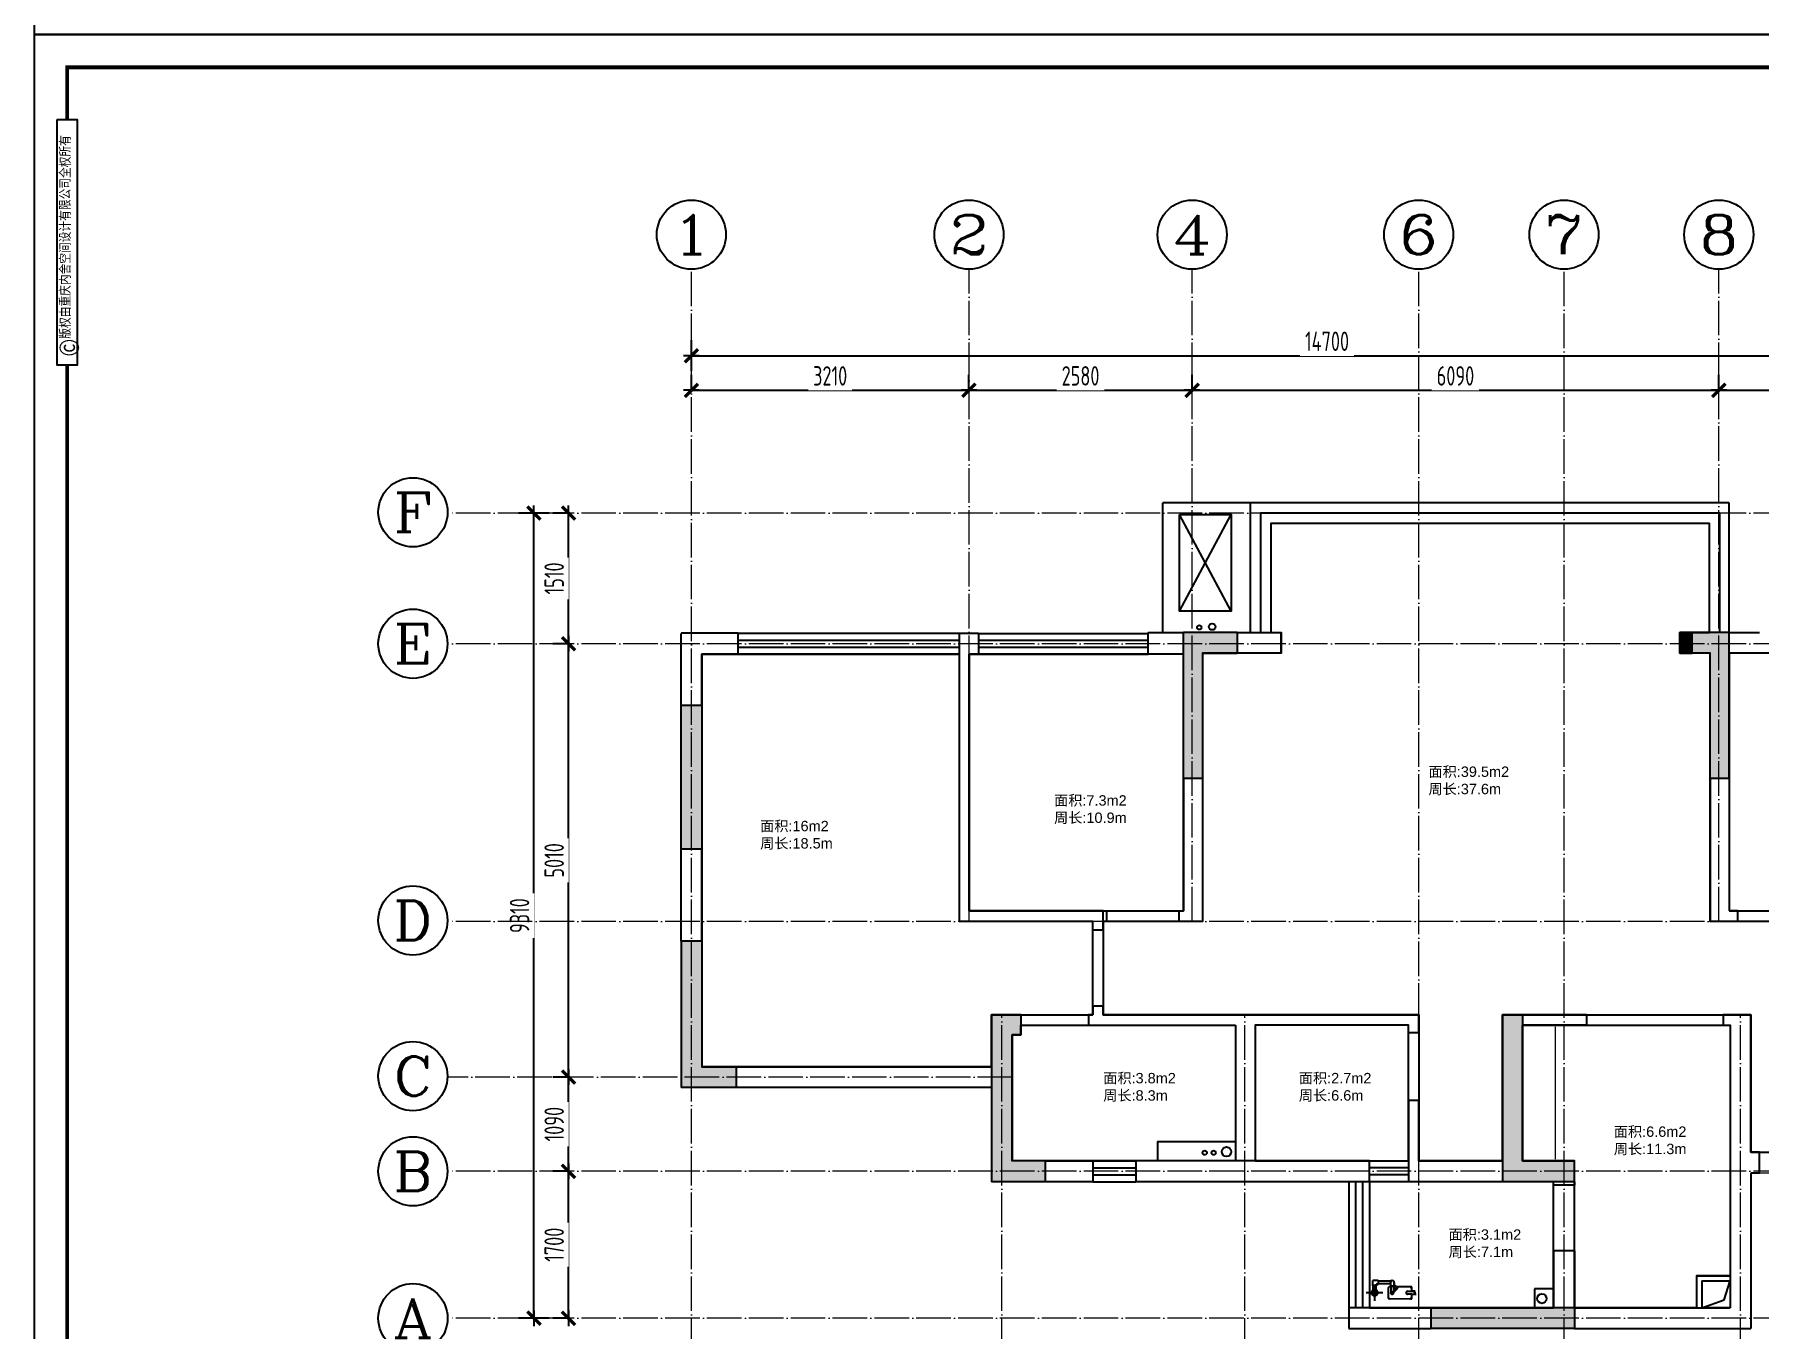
# Model space of a CAD drawing. Header units: inches. Extents: x -50945 to 250244, y -404780 to 18493.
# Drawn here: x 27755 to 47700, y -374801 to -359828 of the extents above; entities that cross this region are included whole.
import ezdxf
from ezdxf.enums import TextEntityAlignment as Align

# ---------------------------------------------------------------- set-up
doc = ezdxf.new("R2010")
doc.units = ezdxf.units.IN
doc.header["$MEASUREMENT"] = 0
doc.linetypes.add('DOTE', pattern=[2.42, 2, -0.2, 0.02, -0.2])
for name, color, linetype in [('15开关布置图-YJ', 2, 'Continuous'), ('AXIS', 1, 'Continuous'), ('AXIS_TEXT', 7, 'Continuous'), ('A图框', 7, 'Continuous'), ('D-ARCHI', 250, 'Continuous'), ('EVH 立面填充', 8, 'Continuous'), ('IBS-003-建筑窗框', 3, 'Continuous'), ('IBS-182-原建筑非承重墙', 150, 'Continuous'), ('IBS-200-原建筑承重墙柱', 200, 'Continuous'), ('IBS-250-轻质砖隔墙填充', 250, 'Continuous'), ('IBS-63-原建筑窗', 63, 'Continuous'), ('IDS-32-完成墙面', 32, 'Continuous'), ('外标注', 50, 'Continuous')]:
    doc.layers.add(name, color=color, linetype=linetype)
doc.layers.add('地面尺寸', color=44, linetype='Continuous', lineweight=5)
doc.layers.add('门', color=65, linetype='Continuous', lineweight=13)
doc.styles.add('04.YBC-外标注3.0', font='', dxfattribs={"width": 0.8, "height": 3})
doc.styles.add('_TCH_AXIS', font='COMPLEX', dxfattribs={"bigfont": 'GBCBIG'})
doc.styles.add('COMPLEX', font='COMPLEX')
doc.styles.add('HBA-DIMT', font='ARCHS.SHX', dxfattribs={"width": 0.8})
doc.styles.get("Standard").update_dxf_attribs({"font": 'Arial.ttf'})
doc.styles.get('04.YBC-外标注3.0').set_extended_font_data('SimSun')
doc.dimstyles.new('HBA_40', dxfattribs={"dimscale": 50, "dimtxt": 2.5, "dimasz": 0.1, "dimexe": 2, "dimexo": 2.5, "dimgap": 0.6, "dimtad": 1, "dimdec": 0, "dimrnd": 5, "dimzin": 0, "dimtxsty": 'HBA-DIMT', "dimblk": 'HBA_DIMENSION_TICK', "dimblk1": 'HBA_DIMENSION_TICK', "dimblk2": 'HBA_DIMENSION_TICK', "dimcen": 0.125, "dimclrd": 44, "dimclre": 44, "dimclrt": 2, "dimadec": 0, "dimazin": 0, "dimtfac": 1, "dimtdec": 0, "dimtix": 1, "dimtmove": 1, "dimatfit": 3, "dimldrblk": 'HBA_Leader_Dot', "dimfxl": 0, "dimtvp": 1, "dimtfill": 1, "dimtolj": 1, "dimtzin": 0, "dimarcsym": 0})

# ---------------------------------------------------------------- blocks, each defined once
blk = doc.blocks.new('gegeg')
at = {"layer": 'A图框'}
for points in [[(162587, -39218), (162587, -60008), (133187, -60008), (133187, -39218)], [(133431, -40125), (133643, -40125), (133643, -42755), (133431, -42755)]]:
    blk.add_lwpolyline(points, close=True, dxfattribs=at)
at = {"layer": 'A图框', "const_width": 42}
for points in [[(133537, -40125), (133537, -39568), (162237, -39568), (162237, -57908)], [(133537, -57908), (133537, -42755)]]:
    blk.add_lwpolyline(points, dxfattribs=at)
at = {"layer": 'A图框', "rotation": 90, "style": '04.YBC-外标注3.0'}
for s, insert, char_height, width, attachment_point in [('版权由重庆内舍空间设计有限公司全权所有', (133460, -42471), 105, 2420.6, 1), ('©', (133559, -42567), 210, 191.34, 5)]:
    blk.add_mtext(s, dxfattribs=dict(at, insert=insert, char_height=char_height, width=width, attachment_point=attachment_point))
blk = doc.blocks.new('11')
at = {"layer": 'IBS-182-原建筑非承重墙'}
for p, q in [((140567, -1131), (140516, -1131)), ((140535, -1131), (140528, -1131)), ((140528, -1166), (140567, -1166)), ((140528, -1166), (140567, -1166)), ((140567, -1131), (140535, -1131)), ((140567, -1131), (140535, -1131)), ((140567, -1166), (140535, -1166)), ((140841, -1081), (140567, -1080)), ((140567, -1080), (140567, -1131)), ((140576, -1080), (140567, -1080)), ((140567, -1080), (140567, -1131)), ((140567, -1101), (140567, -1131)), ((140567, -1131), (140615, -1132)), ((140567, -1166), (140567, -1196)), ((140615, -1166), (140567, -1166)), ((140567, -1166), (140567, -1217)), ((140567, -1166), (140567, -1196)), ((140820, -1081), (140588, -1080)), ((140820, -1081), (140588, -1080)), ((140788, -1145), (140728, -1204)), ((140775, -1157), (140728, -1204)), ((140797, -1154), (140737, -1214)), ((140737, -1214), (140775, -1175)), ((140737, -1214), (140775, -1175)), ((140775, -1157), (140788, -1145)), ((140775, -1149), (140775, -1157)), ((140775, -1149), (140775, -1157)), ((140775, -1149), (140775, -1157)), ((140775, -1217), (140775, -1175)), ((140775, -1175), (140775, -1227)), ((140775, -1175), (140775, -1217)), ((140809, -1218), (140810, -1149)), ((140809, -1227), (140810, -1149)), ((140810, -1145), (140810, -1149)), ((140810, -1149), (140810, -1145)), ((140841, -1081), (140820, -1081)), ((140840, -1209), (140841, -1081)), ((140840, -1101), (140841, -1081)), ((140840, -1197), (140840, -1101)), ((140840, -1209), (140840, -1101)), ((140901, -1150), (141093, -1150)), ((140980, -1150), (140980, -1228)), ((140980, -1180), (140980, -1248)), ((140980, -1180), (140980, -1228)), ((140997, -1245), (140997, -1054)), ((141014, -1150), (141014, -1228)), ((141014, -1228), (141014, -1180)), ((141014, -1228), (141014, -1180)), ((140567, -1208), (140567, -1217)), ((140567, -1217), (140770, -1217)), ((140567, -1217), (140587, -1217)), ((140587, -1217), (140775, -1217)), ((140587, -1217), (140740, -1217)), ((140737, -1214), (140728, -1204)), ((140728, -1204), (140737, -1214)), ((140750, -1227), (140737, -1214)), ((140740, -1217), (140750, -1227)), ((140775, -1227), (140750, -1227)), ((140750, -1227), (140770, -1227)), ((140770, -1217), (140770, -1288)), ((140812, -1227), (140770, -1227)), ((140770, -1269), (140770, -1227)), ((140770, -1227), (140770, -1269)), ((140770, -1269), (140770, -1288)), ((140775, -1217), (140775, -1227)), ((140775, -1217), (140775, -1227)), ((140775, -1227), (140809, -1227)), ((140955, -1286), (140803, -1286)), ((140803, -1286), (140812, -1286)), ((140803, -1286), (140812, -1286)), ((140809, -1218), (140820, -1218)), ((140809, -1218), (140809, -1227)), ((140812, -1252), (140812, -1221)), ((140812, -1252), (140812, -1221)), ((140812, -1252), (140812, -1227)), ((140812, -1252), (140812, -1269)), ((140812, -1252), (140955, -1252)), ((140812, -1286), (140812, -1252)), ((140812, -1286), (140812, -1252)), ((140955, -1252), (140953, -1252)), ((140955, -1252), (140953, -1252)), ((140962, -1248), (140955, -1248)), ((140955, -1290), (140955, -1248)), ((140955, -1251), (140955, -1252)), ((140955, -1251), (140955, -1252)), ((140955, -1290), (140982, -1290)), ((140975, -1234), (140975, -1228)), ((140975, -1228), (140980, -1228)), ((140975, -1248), (140975, -1228)), ((140975, -1228), (141018, -1228)), ((140980, -1228), (140975, -1228)), ((140975, -1228), (140975, -1234)), ((140975, -1234), (140975, -1248)), ((140980, -1248), (140975, -1248)), ((140975, -1248), (140980, -1248)), ((140980, -1228), (141014, -1228)), ((140980, -1248), (140980, -1228)), ((140980, -1228), (141018, -1228)), ((140982, -1290), (141018, -1290)), ((141014, -1228), (141018, -1228)), ((141018, -1228), (141014, -1228)), ((141018, -1228), (141014, -1228)), ((141018, -1235), (141018, -1228)), ((141018, -1235), (141018, -1228)), ((141018, -1228), (141018, -1235)), ((141018, -1235), (141018, -1228)), ((141018, -1228), (141018, -1235)), ((141018, -1235), (141018, -1290))]:
    blk.add_line(p, q, dxfattribs=at)
blk.add_circle((140997, -1150), 34.9, dxfattribs=at)
for start, end in [(0, 180), (0, 180), (180, 240.5217), (180, 240.5217), (299.176, 0), (299.176, 0)]:
    blk.add_arc((140997, -1150), 34.9, start, end, dxfattribs=at)
for centre, major_axis, start_param, end_param in [((140553, -1149), (-17.5, -17.5), -1.141223, -0.024085), ((140540, -1140), (-6.72, -6.72), 4.378011, 6.612288), ((140531, -1157), (-6.72, -6.72), 1.236418, 3.470695), ((140588, -1101), (-14.5, 14.5), 5.495149, 7.065946), ((140587, -1196), (-14.5, 14.5), 0.78276, 2.353557), ((140615, -1149), (-12.1, -12.1), 0.78276, 3.924353), ((140793, -1149), (-12.1, 12.1), 3.924353, 7.065946), ((140793, -1149), (-4.6, -4.6), 1.568158, 4.709751), ((140820, -1101), (-14.5, -14.5), 2.353557, 3.924353), ((140997, -1150), (-12.1, 12.1), 4.709751, 10.992936), ((140791, -1269), (-15, 15), 0.78276, 2.986227), ((140791, -1269), (-15, 15), 2.986227, 3.924353), ((140820, -1197), (-14.5, -14.5), 0.78276, 2.353557), ((140962, -1234), (-9.66, 9.66), 2.353557, 3.924353)]:
    blk.add_ellipse(centre, major_axis=major_axis, ratio=1, start_param=start_param, end_param=end_param, dxfattribs=at)
at = {"layer": 'IBS-182-原建筑非承重墙', "extrusion": (0, 0, -1)}
for start_param, end_param in [(5.500425, 7.071221), (5.500425, 7.071221), (3.929629, 5.500425), (3.929629, 5.500425), (7.071221, 8.642018), (7.071221, 8.642018), (2.358832, 3.929629), (2.358832, 3.929629)]:
    blk.add_ellipse((140997, -1150), major_axis=(-12.1, 12.1), ratio=1, start_param=start_param, end_param=end_param, dxfattribs=at)
blk = doc.blocks.new('HBA_DIMENSION_TICK')
at = {"color": 0, "linetype": 'ByBlock'}
for p, q in [((-10, 0), (0, 0)), ((0, 0), (10, 0))]:
    blk.add_line(p, q, dxfattribs=at)
at = {"color": 50, "linetype": 'ByBlock'}
blk.add_solid([(-10, -7), (-7, -10), (7, 10), (10, 7)], dxfattribs=at)
blk = doc.blocks.new('*D843')
at = {"layer": 'Defpoints', "color": 0, "transparency": 16777216}
for p in [(38560, -363942), (35350, -364167), (38560, -364167)]:
    blk.add_point(p, dxfattribs=at)
at = {"layer": '外标注', "color": 44, "lineweight": -2, "transparency": 16777216}
for p, q in [((35350, -363942), (35350, -363762)), ((38560, -363942), (38560, -363762)), ((35359, -363942), (38551, -363942))]:
    blk.add_line(p, q, dxfattribs=at)
at = {"layer": '外标注', "color": 44, "lineweight": -2, "transparency": 16777216, "xscale": 9, "yscale": 9, "zscale": 9, "rotation": 180}
blk.add_blockref('HBA_DIMENSION_TICK', (35350, -363942), dxfattribs=at)
at = {"layer": '外标注', "color": 44, "lineweight": -2, "transparency": 16777216, "xscale": 9, "yscale": 9, "zscale": 9}
blk.add_blockref('HBA_DIMENSION_TICK', (38560, -363942), dxfattribs=at)
at = {"layer": '外标注', "color": 2, "transparency": 16777216, "insert": (36955, -363775), "char_height": 225, "attachment_point": 5, "style": 'HBA-DIMT', "bg_fill": 3, "box_fill_scale": 1.25, "bg_fill_color": 256, "bg_fill_true_color": 13158600, "bg_fill_transparency": 0}
blk.add_mtext('\\A1;3210', dxfattribs=at)
blk = doc.blocks.new('HBA_Leader_Dot')
at = {"color": 0, "linetype": 'ByBlock'}
blk.add_line((-5, 0), (-10, 0), dxfattribs=at)
at = {"color": 0, "linetype": 'ByBlock', "const_width": 5}
blk.add_lwpolyline([(-2.5, 0, 1), (2.5, 0, 1)], format="xyb", close=True, dxfattribs=at)
blk = doc.blocks.new('*D844')
at = {"layer": 'Defpoints', "color": 0, "transparency": 16777216}
for p in [(41140, -363942), (38560, -364167), (41140, -364167)]:
    blk.add_point(p, dxfattribs=at)
at = {"layer": '外标注', "color": 44, "lineweight": -2, "transparency": 16777216}
for p, q in [((38560, -363942), (38560, -363762)), ((41140, -363942), (41140, -363762)), ((38569, -363942), (41131, -363942))]:
    blk.add_line(p, q, dxfattribs=at)
at = {"layer": '外标注', "color": 44, "lineweight": -2, "transparency": 16777216, "xscale": 9, "yscale": 9, "zscale": 9, "rotation": 180}
blk.add_blockref('HBA_DIMENSION_TICK', (38560, -363942), dxfattribs=at)
at = {"layer": '外标注', "color": 44, "lineweight": -2, "transparency": 16777216, "xscale": 9, "yscale": 9, "zscale": 9}
blk.add_blockref('HBA_DIMENSION_TICK', (41140, -363942), dxfattribs=at)
at = {"layer": '外标注', "color": 2, "transparency": 16777216, "insert": (39850, -363775), "char_height": 225, "attachment_point": 5, "style": 'HBA-DIMT', "bg_fill": 3, "box_fill_scale": 1.25, "bg_fill_color": 256, "bg_fill_true_color": 13158600, "bg_fill_transparency": 0}
blk.add_mtext('\\A1;2580', dxfattribs=at)
blk = doc.blocks.new('*D845')
at = {"layer": 'Defpoints', "color": 0, "transparency": 16777216}
for p in [(47230, -363942), (41140, -364167), (47230, -364167)]:
    blk.add_point(p, dxfattribs=at)
at = {"layer": '外标注', "color": 44, "lineweight": -2, "transparency": 16777216}
for p, q in [((41140, -363942), (41140, -363762)), ((47230, -363942), (47230, -363762)), ((41149, -363942), (47221, -363942))]:
    blk.add_line(p, q, dxfattribs=at)
at = {"layer": '外标注', "color": 44, "lineweight": -2, "transparency": 16777216, "xscale": 9, "yscale": 9, "zscale": 9, "rotation": 180}
blk.add_blockref('HBA_DIMENSION_TICK', (41140, -363942), dxfattribs=at)
at = {"layer": '外标注', "color": 44, "lineweight": -2, "transparency": 16777216, "xscale": 9, "yscale": 9, "zscale": 9}
blk.add_blockref('HBA_DIMENSION_TICK', (47230, -363942), dxfattribs=at)
at = {"layer": '外标注', "color": 2, "transparency": 16777216, "insert": (44185, -363775), "char_height": 225, "attachment_point": 5, "style": 'HBA-DIMT', "bg_fill": 3, "box_fill_scale": 1.25, "bg_fill_color": 256, "bg_fill_true_color": 13158600, "bg_fill_transparency": 0}
blk.add_mtext('\\A1;6090', dxfattribs=at)
blk = doc.blocks.new('*D846')
at = {"layer": 'Defpoints', "color": 0, "transparency": 16777216}
for p in [(50050, -363942), (47230, -364167), (50050, -364167)]:
    blk.add_point(p, dxfattribs=at)
at = {"layer": '外标注', "color": 44, "lineweight": -2, "transparency": 16777216}
for p, q in [((47230, -363942), (47230, -363762)), ((50050, -363942), (50050, -363762)), ((47239, -363942), (50041, -363942))]:
    blk.add_line(p, q, dxfattribs=at)
at = {"layer": '外标注', "color": 44, "lineweight": -2, "transparency": 16777216, "xscale": 9, "yscale": 9, "zscale": 9, "rotation": 180}
blk.add_blockref('HBA_DIMENSION_TICK', (47230, -363942), dxfattribs=at)
at = {"layer": '外标注', "color": 44, "lineweight": -2, "transparency": 16777216, "xscale": 9, "yscale": 9, "zscale": 9}
blk.add_blockref('HBA_DIMENSION_TICK', (50050, -363942), dxfattribs=at)
at = {"layer": '外标注', "color": 2, "transparency": 16777216, "insert": (48640, -363775), "char_height": 225, "attachment_point": 5, "style": 'HBA-DIMT', "bg_fill": 3, "box_fill_scale": 1.25, "bg_fill_color": 256, "bg_fill_true_color": 13158600, "bg_fill_transparency": 0}
blk.add_mtext('\\A1;2820', dxfattribs=at)
blk = doc.blocks.new('*D847')
at = {"layer": 'Defpoints', "color": 0, "transparency": 16777216}
for p in [(50050, -363542), (35350, -363942), (50050, -363942)]:
    blk.add_point(p, dxfattribs=at)
at = {"layer": '外标注', "color": 44, "lineweight": -2, "transparency": 16777216}
for p, q in [((35350, -363717), (35350, -363362)), ((50050, -363717), (50050, -363362)), ((35359, -363542), (50041, -363542))]:
    blk.add_line(p, q, dxfattribs=at)
at = {"layer": '外标注', "color": 44, "lineweight": -2, "transparency": 16777216, "xscale": 9, "yscale": 9, "zscale": 9, "rotation": 180}
blk.add_blockref('HBA_DIMENSION_TICK', (35350, -363542), dxfattribs=at)
at = {"layer": '外标注', "color": 44, "lineweight": -2, "transparency": 16777216, "xscale": 9, "yscale": 9, "zscale": 9}
blk.add_blockref('HBA_DIMENSION_TICK', (50050, -363542), dxfattribs=at)
at = {"layer": '外标注', "color": 2, "transparency": 16777216, "insert": (42700, -363375), "char_height": 225, "attachment_point": 5, "style": 'HBA-DIMT', "bg_fill": 3, "box_fill_scale": 1.25, "bg_fill_color": 256, "bg_fill_true_color": 13158600, "bg_fill_transparency": 0}
blk.add_mtext('\\A1;14700', dxfattribs=at)
blk = doc.blocks.new('*D848')
at = {"layer": 'Defpoints', "color": 0, "transparency": 16777216}
for p in [(33930, -372972), (34132, -372972), (34132, -374671)]:
    blk.add_point(p, dxfattribs=at)
at = {"layer": '外标注', "color": 44, "lineweight": -2, "transparency": 16777216}
for p, q in [((33930, -372972), (33750, -372972)), ((33930, -374662), (33930, -372981)), ((33930, -374671), (33750, -374671))]:
    blk.add_line(p, q, dxfattribs=at)
at = {"layer": '外标注', "color": 44, "lineweight": -2, "transparency": 16777216, "xscale": 9, "yscale": 9, "zscale": 9}
for p, rotation in [((33930, -372972), 90), ((33930, -374671), 270)]:
    blk.add_blockref('HBA_DIMENSION_TICK', p, dxfattribs=dict(at, rotation=rotation))
at = {"layer": '外标注', "color": 2, "transparency": 16777216, "insert": (33764, -373821), "char_height": 225, "attachment_point": 5, "rotation": 90, "style": 'HBA-DIMT', "bg_fill": 3, "box_fill_scale": 1.25, "bg_fill_color": 256, "bg_fill_true_color": 13158600, "bg_fill_transparency": 0}
blk.add_mtext('\\A1;1700', dxfattribs=at)
blk = doc.blocks.new('*D849')
at = {"layer": 'Defpoints', "color": 0, "transparency": 16777216}
for p in [(33930, -371882), (34132, -371882), (34132, -372972)]:
    blk.add_point(p, dxfattribs=at)
at = {"layer": '外标注', "color": 44, "lineweight": -2, "transparency": 16777216}
for p, q in [((33930, -371882), (33750, -371882)), ((33930, -372963), (33930, -371891)), ((33930, -372972), (33750, -372972))]:
    blk.add_line(p, q, dxfattribs=at)
at = {"layer": '外标注', "color": 44, "lineweight": -2, "transparency": 16777216, "xscale": 9, "yscale": 9, "zscale": 9}
for p, rotation in [((33930, -371882), 90), ((33930, -372972), 270)]:
    blk.add_blockref('HBA_DIMENSION_TICK', p, dxfattribs=dict(at, rotation=rotation))
at = {"layer": '外标注', "color": 2, "transparency": 16777216, "insert": (33764, -372427), "char_height": 225, "attachment_point": 5, "rotation": 90, "style": 'HBA-DIMT', "bg_fill": 3, "box_fill_scale": 1.25, "bg_fill_color": 256, "bg_fill_true_color": 13158600, "bg_fill_transparency": 0}
blk.add_mtext('\\A1;1090', dxfattribs=at)
blk = doc.blocks.new('*D850')
at = {"layer": 'Defpoints', "color": 0, "transparency": 16777216}
for p in [(33930, -366872), (34132, -366872), (34132, -371882)]:
    blk.add_point(p, dxfattribs=at)
at = {"layer": '外标注', "color": 44, "lineweight": -2, "transparency": 16777216}
for p, q in [((33930, -366872), (33750, -366872)), ((33930, -371873), (33930, -366881)), ((33930, -371882), (33750, -371882))]:
    blk.add_line(p, q, dxfattribs=at)
at = {"layer": '外标注', "color": 44, "lineweight": -2, "transparency": 16777216, "xscale": 9, "yscale": 9, "zscale": 9}
for p, rotation in [((33930, -366872), 90), ((33930, -371882), 270)]:
    blk.add_blockref('HBA_DIMENSION_TICK', p, dxfattribs=dict(at, rotation=rotation))
at = {"layer": '外标注', "color": 2, "transparency": 16777216, "insert": (33764, -369377), "char_height": 225, "attachment_point": 5, "rotation": 90, "style": 'HBA-DIMT', "bg_fill": 3, "box_fill_scale": 1.25, "bg_fill_color": 256, "bg_fill_true_color": 13158600, "bg_fill_transparency": 0}
blk.add_mtext('\\A1;5010', dxfattribs=at)
blk = doc.blocks.new('*D851')
at = {"layer": 'Defpoints', "color": 0, "transparency": 16777216}
for p in [(33930, -365362), (34132, -365362), (34132, -366872)]:
    blk.add_point(p, dxfattribs=at)
at = {"layer": '外标注', "color": 44, "lineweight": -2, "transparency": 16777216}
for p, q in [((33930, -365362), (33750, -365362)), ((33930, -366863), (33930, -365371)), ((33930, -366872), (33750, -366872))]:
    blk.add_line(p, q, dxfattribs=at)
at = {"layer": '外标注', "color": 44, "lineweight": -2, "transparency": 16777216, "xscale": 9, "yscale": 9, "zscale": 9}
for p, rotation in [((33930, -365362), 90), ((33930, -366872), 270)]:
    blk.add_blockref('HBA_DIMENSION_TICK', p, dxfattribs=dict(at, rotation=rotation))
at = {"layer": '外标注', "color": 2, "transparency": 16777216, "insert": (33764, -366117), "char_height": 225, "attachment_point": 5, "rotation": 90, "style": 'HBA-DIMT', "bg_fill": 3, "box_fill_scale": 1.25, "bg_fill_color": 256, "bg_fill_true_color": 13158600, "bg_fill_transparency": 0}
blk.add_mtext('\\A1;1510', dxfattribs=at)
blk = doc.blocks.new('*D852')
at = {"layer": 'Defpoints', "color": 0, "transparency": 16777216}
for p in [(33530, -365362), (33930, -365362), (33930, -374671)]:
    blk.add_point(p, dxfattribs=at)
at = {"layer": '外标注', "color": 44, "lineweight": -2, "transparency": 16777216}
for p, q in [((33705, -365362), (33350, -365362)), ((33530, -374662), (33530, -365371)), ((33705, -374671), (33350, -374671))]:
    blk.add_line(p, q, dxfattribs=at)
at = {"layer": '外标注', "color": 44, "lineweight": -2, "transparency": 16777216, "xscale": 9, "yscale": 9, "zscale": 9}
for p, rotation in [((33530, -365362), 90), ((33530, -374671), 270)]:
    blk.add_blockref('HBA_DIMENSION_TICK', p, dxfattribs=dict(at, rotation=rotation))
at = {"layer": '外标注', "color": 2, "transparency": 16777216, "insert": (33364, -370016), "char_height": 225, "attachment_point": 5, "rotation": 90, "style": 'HBA-DIMT', "bg_fill": 3, "box_fill_scale": 1.25, "bg_fill_color": 256, "bg_fill_true_color": 13158600, "bg_fill_transparency": 0}
blk.add_mtext('\\A1;9310', dxfattribs=at)
blk = doc.blocks.new('_AXISO')
blk.add_circle((0, 0), 0.5)
at = {"layer": 'AXIS_TEXT', "style": 'COMPLEX', "width": 1.041667}
blk.add_attdef('A', text='', height=0.56, dxfattribs=at).set_placement((-0.25, -0.28), (0.25, -0.28), align=Align.FIT)

msp = doc.modelspace()

# ---------------------------------------------------------------- hatches: boundary and pattern name
at = {"layer": 'EVH 立面填充'}
h = msp.add_hatch(color=256, dxfattribs=at)
h.dxf.hatch_style = 1
h.paths.add_polyline_path([(41260.5, -366982.18), (41660.5, -366982.18), (41660.5, -366742.18), (41040.5, -366742.18), (41040.5, -368432.18), (41260.5, -368432.18)])
h = msp.add_hatch(color=256, dxfattribs=at)
h.dxf.hatch_style = 1
h.paths.add_polyline_path([(47130.5, -366982.18), (47130.5, -368432.18), (47350.5, -368432.18), (47350.5, -366742.18), (46920.5, -366742.18), (46920.5, -366982.18)])
h = msp.add_hatch(color=256, dxfattribs=at)
h.dxf.hatch_style = 1
h.paths.add_polyline_path([(35230.5, -369242.18), (35470.5, -369242.18), (35470.5, -367582.18), (35230.5, -367582.18)])
h = msp.add_hatch(color=256, dxfattribs=at)
h.dxf.hatch_style = 1
h.paths.add_polyline_path([(35470.5, -371762.18), (35470.5, -370312.18), (35230.5, -370312.18), (35230.5, -372002.18), (35870.5, -372002.18), (35870.5, -371762.18)])
h = msp.add_hatch(color=256, dxfattribs=at)
h.dxf.hatch_style = 1
h.paths.add_polyline_path([(38820.2, -373092.18), (39440.2, -373092.18), (39440.2, -372852.18), (39060.2, -372852.18), (39060.2, -371392.18), (39160.2, -371392.18), (39160.2, -371162.18), (38820.2, -371162.18)])
h = msp.add_hatch(color=256, dxfattribs=at)
h.dxf.hatch_style = 1
h.paths.add_polyline_path([(45560.2, -373092.18), (45560.2, -372852.18), (44960.2, -372852.18), (44960.2, -371162.18), (44730.2, -371162.18), (44730.2, -373092.18)])
h = msp.add_hatch(color=256, dxfattribs=at)
h.dxf.hatch_style = 1
h.paths.add_polyline_path([(43900.2, -374552.18), (43900.2, -374790.51), (45560.2, -374790.51), (45560.2, -374552.18)])

# ---------------------------------------------------------------- linework, layer by layer
at = {"layer": 'D-ARCHI', "color": 251, "linetype": 'DOTE', "lineweight": 5, "ltscale": 200}
for p, q in [((38940.2, -377490.51), (38940.2, -371162.18)), ((41750.2, -377490.51), (41750.2, -371162.18)), ((47480.2, -377490.51), (47480.2, -371162.18))]:
    msp.add_line(p, q, dxfattribs=at)
at = {"layer": 'IBS-003-建筑窗框', "color": 251, "ltscale": 10}
for p, q in [((47350.5, -365241.94), (41810.5, -365241.94)), ((41810.5, -365241.94), (41810.5, -366742.18)), ((47350.5, -366742.18), (47350.5, -365241.94)), ((47120.5, -365481.94), (42050.5, -365481.94)), ((42050.5, -365481.94), (42050.5, -366742.18)), ((47120.5, -366742.18), (47120.5, -365481.94)), ((35890.5, -366751.18), (38450.5, -366751.18)), ((38670.5, -366752.18), (40630.5, -366752.18)), ((35890.5, -366992.18), (38450.5, -366992.18)), ((38670.5, -366992.18), (40630.5, -366992.18)), ((39990.2, -372852.18), (40490.2, -372852.18)), ((43190.2, -372852.18), (43640.2, -372852.18)), ((39990.2, -373092.18), (40490.2, -373092.18)), ((42950.2, -373092.18), (42950.2, -374552.18)), ((43640.2, -373092.18), (43190.2, -373092.18)), ((43190.2, -373092.18), (43190.2, -374552.18))]:
    msp.add_line(p, q, dxfattribs=at)
at = {"layer": 'IBS-182-原建筑非承重墙'}
for p, q in [((40800.5, -366742.18), (40800.5, -365241.94)), ((41810.5, -365241.94), (40800.5, -365241.94)), ((40992.57, -366495.84), (41590.68, -365377.05)), ((41590.68, -366495.84), (40992.57, -365377.05)), ((35890.5, -366751.18), (35230.5, -366751.18)), ((35230.5, -367582.18), (35230.5, -366752.18)), ((35890.5, -366992.18), (35890.5, -366751.18)), ((38450.5, -366751.18), (38670.5, -366751.18)), ((38450.5, -370082.18), (38450.5, -366752.18)), ((38670.5, -366751.18), (38670.5, -366992.18)), ((40630.5, -366992.18), (40630.5, -366742.18)), ((40630.5, -366742.18), (41040.5, -366742.18)), ((41660.5, -366742.18), (42170.5, -366742.18)), ((42170.5, -366982.18), (42170.5, -366742.18)), ((47350.5, -366742.18), (47700.5, -366742.18)), ((42170.5, -366982.18), (41660.5, -366982.18)), ((47700.5, -366982.18), (47350.5, -366982.18)), ((35470.5, -367582.18), (35470.5, -366992.18)), ((35470.5, -366992.18), (35890.5, -366992.18)), ((38560.5, -369962.18), (38560.5, -366992.18)), ((38560.5, -366992.18), (38670.5, -366992.18)), ((41040.5, -366992.18), (40630.5, -366992.18)), ((41040.5, -368432.18), (41040.5, -369962.18)), ((41260.5, -368432.18), (41260.5, -370082.18)), ((47130.5, -368432.18), (47130.5, -370082.18)), ((47350.5, -368432.18), (47350.5, -369962.18)), ((35230.5, -370312.18), (35230.5, -369242.18)), ((35470.5, -370312.18), (35470.5, -369242.18)), ((40110.5, -369962.18), (38560.5, -369962.18)), ((40110.5, -370182.18), (40110.5, -369962.18)), ((40990.5, -370082.18), (40990.5, -369962.18)), ((40990.5, -369962.18), (41040.5, -369962.18)), ((47450.5, -369962.18), (47350.5, -369962.18)), ((47450.5, -370082.18), (47450.5, -369962.18)), ((39990.5, -370082.18), (38450.5, -370082.18)), ((39990.5, -370182.18), (39990.5, -370082.18)), ((40110.5, -370182.18), (39990.5, -370182.18)), ((41260.5, -370082.18), (40990.5, -370082.18)), ((47450.5, -370082.18), (47130.5, -370082.18)), ((39990.2, -371162.18), (39940.2, -371162.18)), ((39940.2, -371162.18), (39940.2, -371282.18)), ((40110.2, -371062.18), (39990.2, -371062.18)), ((39990.2, -371062.18), (39990.2, -371162.18)), ((40110.2, -371162.18), (40110.2, -371062.18)), ((43760.2, -371162.18), (40110.2, -371162.18)), ((43760.2, -371372.18), (43760.2, -371162.18)), ((45700.2, -371162.18), (44960.2, -371162.18)), ((45700.2, -371162.18), (45700.2, -371282.18)), ((47600.2, -371162.18), (47280.2, -371162.18)), ((47280.2, -371162.18), (47280.2, -371282.18)), ((47600.2, -372752.18), (47600.2, -371162.18)), ((39940.2, -371282.18), (41640.2, -371282.18)), ((41640.2, -371282.18), (41640.2, -372852.18)), ((43640.2, -371282.18), (41870.2, -371282.18)), ((41870.2, -371282.18), (41870.2, -372852.18)), ((43640.2, -371372.18), (43640.2, -371282.18)), ((43760.2, -371372.18), (43640.2, -371372.18)), ((45700.2, -371282.18), (44960.2, -371282.18)), ((47280.2, -371282.18), (47360.2, -371282.18)), ((47360.2, -371282.18), (47360.2, -374552.18)), ((38820.2, -371762.18), (35870.5, -371762.18)), ((38820.2, -372002.18), (35870.5, -372002.18)), ((43760.2, -372152.18), (43640.2, -372152.18)), ((43640.2, -372152.18), (43640.2, -373092.18)), ((43760.2, -372852.18), (43760.2, -372152.18)), ((40740.2, -372632.18), (40740.2, -372852.18)), ((41640.2, -372632.18), (40740.2, -372632.18)), ((47700.2, -372752.18), (47600.2, -372752.18)), ((47700.2, -372992.18), (47700.2, -372752.18)), ((39440.2, -372852.18), (39990.2, -372852.18)), ((39990.2, -372852.18), (39990.2, -373092.18)), ((41870.2, -372852.18), (40490.2, -372852.18)), ((40490.2, -372852.18), (40490.2, -373092.18)), ((43190.2, -372852.18), (41870.2, -372852.18)), ((43190.2, -373092.18), (43190.2, -372852.18)), ((44730.2, -372852.18), (43760.2, -372852.18)), ((39990.2, -373092.18), (39440.2, -373092.18)), ((42950.2, -373092.18), (40490.2, -373092.18)), ((43190.2, -373092.18), (42950.2, -373092.18)), ((44730.2, -373092.18), (43640.2, -373092.18)), ((45320.2, -373132.18), (45320.2, -373092.18)), ((45560.2, -373132.18), (45320.2, -373132.18)), ((45560.2, -373092.18), (45560.2, -373132.18)), ((47700.2, -372992.18), (47600.2, -372992.18)), ((47600.2, -372992.18), (47600.2, -374790.51)), ((45560.2, -373892.18), (45320.2, -373892.18)), ((45320.2, -373892.18), (45320.2, -374552.18)), ((45560.2, -373892.18), (45560.2, -374552.18)), ((45100.2, -374332.18), (45100.2, -374552.18)), ((45320.2, -374332.18), (45100.2, -374332.18)), ((46971.96, -374179.19), (46971.96, -374552.18)), ((46971.96, -374179.19), (47360.2, -374179.19)), ((47031.96, -374239.19), (47031.96, -374552.18)), ((47031.96, -374239.19), (47360.2, -374239.19)), ((47293.66, -374459.6), (47360.2, -374239.19)), ((43900.2, -374552.18), (42950.2, -374552.18)), ((42950.2, -374552.18), (42950.2, -374790.51)), ((45560.2, -374552.18), (47360.2, -374552.18)), ((47031.96, -374552.18), (47293.66, -374459.6)), ((47360.2, -374552.18), (47031.96, -374552.18)), ((42950.2, -374790.51), (43900.2, -374790.51)), ((45560.2, -374790.51), (47600.2, -374790.51))]:
    msp.add_line(p, q, dxfattribs=at)
for points in [[(40992.57, -365377.05), (41590.68, -365377.05), (41590.68, -366495.84), (40992.57, -366495.84)], [(46780.5, -366982.18), (46920.5, -366982.18), (46920.5, -366742.18), (46780.5, -366742.18)], [(40110.5, -369962.18), (40150.5, -369962.18), (40150.5, -370082.18), (40110.5, -370082.18)]]:
    msp.add_lwpolyline(points, close=True, dxfattribs=at)
for centre, radius in [((41222.72, -366684.27), 25), ((41371.68, -366675.7), 37.5), ((41285.88, -372757), 25), ((41389.22, -372757), 25), ((41537.38, -372745.56), 55), ((45184.24, -374443.75), 55)]:
    msp.add_circle(centre, radius, dxfattribs=at)
at = {"layer": 'IBS-200-原建筑承重墙柱', "ltscale": 0.02}
for p, q in [((41040.5, -368432.18), (41040.5, -366742.18)), ((41660.5, -366742.18), (41040.5, -366742.18)), ((41660.5, -366742.18), (41660.5, -366982.18)), ((46920.5, -366982.18), (46920.5, -366742.18)), ((47350.5, -366742.18), (46920.5, -366742.18)), ((47350.5, -368432.18), (47350.5, -366742.18)), ((41260.5, -366982.18), (41260.5, -368432.18)), ((41260.5, -366982.18), (41660.5, -366982.18)), ((47130.5, -366982.18), (46920.5, -366982.18)), ((47130.5, -368432.18), (47130.5, -366982.18)), ((35230.5, -367582.18), (35470.5, -367582.18)), ((35230.5, -369242.18), (35230.5, -367582.18)), ((35470.5, -367582.18), (35470.5, -369242.18)), ((41260.5, -368432.18), (41040.5, -368432.18)), ((47350.5, -368432.18), (47130.5, -368432.18)), ((35230.5, -369242.18), (35470.5, -369242.18)), ((35470.5, -370312.18), (35230.5, -370312.18)), ((35230.5, -370312.18), (35230.5, -372002.18)), ((35470.5, -370312.18), (35470.5, -371762.18)), ((39160.2, -371162.18), (38820.2, -371162.18)), ((38820.2, -371162.18), (38820.2, -373092.18)), ((39160.2, -371162.18), (39160.2, -371392.18)), ((44730.2, -371162.18), (44730.2, -373092.18)), ((44960.2, -371162.18), (44730.2, -371162.18)), ((44960.2, -371162.18), (44960.2, -372852.18)), ((39160.2, -371392.18), (39060.2, -371392.18)), ((39060.2, -371392.18), (39060.2, -372852.18)), ((35870.5, -371762.18), (35470.5, -371762.18)), ((35870.5, -372002.18), (35870.5, -371762.18)), ((35870.5, -372002.18), (35230.5, -372002.18)), ((39440.2, -372852.18), (39060.2, -372852.18)), ((39440.2, -372852.18), (39440.2, -373092.18)), ((44960.2, -372852.18), (45560.2, -372852.18)), ((45560.2, -373092.18), (45560.2, -372852.18)), ((39440.2, -373092.18), (38820.2, -373092.18)), ((45560.2, -373092.18), (44730.2, -373092.18)), ((45560.2, -374552.18), (43900.2, -374552.18)), ((43900.2, -374552.18), (43900.2, -374790.51)), ((45560.2, -374552.18), (45560.2, -374790.51)), ((45560.2, -374790.51), (43900.2, -374790.51))]:
    msp.add_line(p, q, dxfattribs=at)
at = {"layer": 'IBS-250-轻质砖隔墙填充', "color": 8, "linetype": 'Continuous'}
for p, q in [((46780.5, -366752.27), (46790.58, -366742.18)), ((46780.5, -366773.48), (46811.8, -366742.18)), ((46780.5, -366794.69), (46833.01, -366742.18)), ((46780.5, -366815.91), (46854.22, -366742.18)), ((46780.5, -366837.12), (46875.44, -366742.18)), ((46780.5, -366858.33), (46896.65, -366742.18)), ((46787.86, -366872.18), (46917.86, -366742.18)), ((46809.08, -366872.18), (46920.5, -366760.76)), ((46830.29, -366872.18), (46920.5, -366781.97)), ((46780.5, -366879.55), (46787.86, -366872.18)), ((46780.5, -366900.76), (46809.08, -366872.18)), ((46780.5, -366921.97), (46830.29, -366872.18)), ((46780.5, -366943.19), (46851.5, -366872.18)), ((46780.5, -366964.4), (46872.72, -366872.18)), ((46783.93, -366982.18), (46893.93, -366872.18)), ((46805.14, -366982.18), (46915.14, -366872.18)), ((46826.36, -366982.18), (46920.5, -366888.04)), ((46847.57, -366982.18), (46920.5, -366909.25)), ((46851.5, -366872.18), (46920.5, -366803.19)), ((46868.78, -366982.18), (46920.5, -366930.47)), ((46872.72, -366872.18), (46920.5, -366824.4)), ((46890, -366982.18), (46920.5, -366951.68)), ((46893.93, -366872.18), (46920.5, -366845.61)), ((46911.21, -366982.18), (46920.5, -366972.89)), ((46915.14, -366872.18), (46920.5, -366866.83))]:
    msp.add_line(p, q, dxfattribs=at)
at = {"layer": 'IBS-63-原建筑窗'}
for p, q in [((47240.5, -365361.94), (41930.5, -365361.94)), ((41930.5, -365361.94), (41930.5, -366742.18)), ((47240.5, -366742.18), (47240.5, -365361.94)), ((35890.5, -366831.18), (38450.5, -366831.18)), ((35890.5, -366912.18), (38450.5, -366912.18)), ((38670.5, -366832.18), (40630.5, -366832.18)), ((38670.5, -366912.18), (40630.5, -366912.18)), ((39990.2, -372932.18), (40490.2, -372932.18)), ((43640.2, -372932.18), (43190.2, -372932.18)), ((39990.2, -373012.18), (40490.2, -373012.18)), ((43030.2, -373092.18), (43030.2, -374552.18)), ((43110.2, -373092.18), (43110.2, -374552.18)), ((43640.2, -373012.18), (43190.2, -373012.18))]:
    msp.add_line(p, q, dxfattribs=at)
at = {"layer": 'IDS-32-完成墙面'}
for points in [[(49170.5, -370082.18), (47130.5, -370082.18), (47130.5, -369962.18), (47130.5, -369962.18), (47130.5, -366982.18), (46780.5, -366982.18), (46780.5, -366742.18), (47120.5, -366742.18), (47120.5, -365481.94), (42050.5, -365481.94), (42050.5, -366742.18), (42170.5, -366742.18), (42170.5, -366982.18), (41260.5, -366982.18), (41260.5, -370082.18), (40110.5, -370082.18), (40110.2, -371162.18), (43760.2, -371162.18), (43760.2, -372852.18), (44730.2, -372852.18), (44730.2, -371162.18), (47600.2, -371162.18), (47600.2, -372752.18), (49170.5, -372752.18)], [(39990.2, -371162.18), (39990.2, -370082.18), (38450.5, -370082.18), (38450.5, -366992.18), (35470.5, -366992.18), (35470.5, -371762.18), (38820.2, -371762.18), (38820.2, -371162.18), (39990.2, -371162.18)], [(41640.2, -371282.18), (41640.2, -372632.18), (40740.2, -372632.18), (40740.2, -372852.18), (39060.2, -372852.18), (39060.2, -371392.18), (39160.2, -371392.18), (39160.2, -371282.18), (41640.2, -371282.18)], [(45560.2, -374552.18), (45560.2, -372852.18), (44960.2, -372852.18), (44960.2, -371282.18), (47360.2, -371282.18), (47360.2, -374179.19), (46971.96, -374179.19), (46971.96, -374552.18), (45560.2, -374552.18)]]:
    msp.add_lwpolyline(points, dxfattribs=at)
for points in [[(47350.5, -369962.18), (49930.5, -369962.18), (49930.5, -366982.18), (47350.5, -366982.18)], [(38560.5, -369962.18), (41040.5, -369962.18), (41040.5, -366992.18), (38560.5, -366992.18)], [(41870.2, -372852.18), (43640.2, -372852.18), (43640.2, -371282.18), (41870.2, -371282.18)], [(43190.2, -374552.18), (45320.2, -374552.18), (45320.2, -373092.18), (43190.2, -373092.18)]]:
    msp.add_lwpolyline(points, close=True, dxfattribs=at)
at = {"layer": '门', "color": 8, "lineweight": 5}
for p, q in [((45700.2, -371162.18), (47280.2, -371162.18)), ((45340.2, -372832.18), (45340.2, -371302.18)), ((45560.2, -373892.18), (45320.2, -373892.18))]:
    msp.add_line(p, q, dxfattribs=at)
for points in [[(40150.5, -369962.18), (40990.5, -369962.18), (40990.5, -370082.18), (40150.5, -370082.18)], [(47450.5, -369962.18), (48330.5, -369962.18), (48330.5, -370082.18), (47450.5, -370082.18)], [(39990.2, -371062.18), (40110.5, -371062.18), (40110.5, -370182.18), (39990.2, -370182.18)], [(39940.2, -371282.18), (39160.2, -371282.18), (39160.2, -371162.18), (39940.2, -371162.18)], [(43640.2, -372152.18), (43760.2, -372152.18), (43760.2, -371372.18), (43640.2, -371372.18)], [(47700.2, -372752.18), (48760.5, -372752.18), (48760.5, -372992.18), (47700.2, -372992.18)], [(45320.2, -373892.18), (45560.2, -373892.18), (45560.2, -373132.18), (45320.2, -373132.18)]]:
    msp.add_lwpolyline(points, close=True, dxfattribs=at)

# ---------------------------------------------------------------- block references
at = {"layer": '15开关布置图-YJ', "color": 2, "xscale": 1.081091401797356, "yscale": 1.081091401797356, "zscale": 1.081091401797356}
msp.add_blockref('gegeg', (-116232.48, -294954.08), dxfattribs=at)
at = {"layer": 'AXIS'}
ref = msp.add_blockref('_AXISO', (35350.5, -362141.94), dxfattribs=dict(at, xscale=800, yscale=800, zscale=800))
ref.add_attrib('A', '1', dxfattribs={"layer": 'AXIS_TEXT', "height": 452.55, "style": '_TCH_AXIS', "width": 2.333333}).set_placement((35124.22, -362368.21), (35576.77, -362368.21), align=Align.FIT)
ref = msp.add_blockref('_AXISO', (38560.5, -362141.94), dxfattribs=dict(at, xscale=800, yscale=800, zscale=800))
ref.add_attrib('A', '2', dxfattribs={"layer": 'AXIS_TEXT', "height": 452.55, "style": '_TCH_AXIS', "width": 1.5}).set_placement((38334.22, -362368.21), (38786.77, -362368.21), align=Align.FIT)
ref = msp.add_blockref('_AXISO', (41140.5, -362141.94), dxfattribs=dict(at, xscale=800, yscale=800, zscale=800))
ref.add_attrib('A', '4', dxfattribs={"layer": 'AXIS_TEXT', "height": 452.55, "style": '_TCH_AXIS', "width": 1.3125}).set_placement((40914.22, -362368.21), (41366.77, -362368.21), align=Align.FIT)
ref = msp.add_blockref('_AXISO', (43760.2, -362141.94), dxfattribs=dict(at, xscale=800, yscale=800, zscale=800))
ref.add_attrib('A', '6', dxfattribs={"layer": 'AXIS_TEXT', "height": 452.55, "style": '_TCH_AXIS', "width": 1.5}).set_placement((43533.92, -362368.21), (43986.47, -362368.21), align=Align.FIT)
ref = msp.add_blockref('_AXISO', (45440.2, -362141.94), dxfattribs=dict(at, xscale=800, yscale=800, zscale=800))
ref.add_attrib('A', '7', dxfattribs={"layer": 'AXIS_TEXT', "height": 452.55, "style": '_TCH_AXIS', "width": 1.5}).set_placement((45213.92, -362368.21), (45666.47, -362368.21), align=Align.FIT)
ref = msp.add_blockref('_AXISO', (47230.5, -362141.94), dxfattribs=dict(at, xscale=800, yscale=800, zscale=800))
ref.add_attrib('A', '8', dxfattribs={"layer": 'AXIS_TEXT', "height": 452.55, "style": '_TCH_AXIS', "width": 1.5}).set_placement((47004.22, -362368.21), (47456.77, -362368.21), align=Align.FIT)
ref = msp.add_blockref('_AXISO', (32130.62, -365351.94), dxfattribs=dict(at, xscale=800, yscale=800, zscale=800))
ref.add_attrib('A', 'F', dxfattribs={"layer": 'AXIS_TEXT', "height": 452.55, "style": '_TCH_AXIS', "width": 1.3125}).set_placement((31904.35, -365578.21), (32356.9, -365578.21), align=Align.FIT)
ref = msp.add_blockref('_AXISO', (32130.5, -366872.18), dxfattribs=dict(at, xscale=800, yscale=800, zscale=800))
ref.add_attrib('A', 'E', dxfattribs={"layer": 'AXIS_TEXT', "height": 452.55, "style": '_TCH_AXIS', "width": 1.3125}).set_placement((31904.22, -367098.45), (32356.77, -367098.45), align=Align.FIT)
ref = msp.add_blockref('_AXISO', (32130.5, -370071.95), dxfattribs=dict(at, xscale=800, yscale=800, zscale=800))
ref.add_attrib('A', 'D', dxfattribs={"layer": 'AXIS_TEXT', "height": 452.55, "style": '_TCH_AXIS', "width": 1.235294}).set_placement((31904.22, -370298.22), (32356.77, -370298.22), align=Align.FIT)
ref = msp.add_blockref('_AXISO', (32130.5, -371871.95), dxfattribs=dict(at, xscale=800, yscale=800, zscale=800))
ref.add_attrib('A', 'C', dxfattribs={"layer": 'AXIS_TEXT', "height": 452.55, "style": '_TCH_AXIS', "width": 1.4}).set_placement((31904.22, -372098.22), (32356.77, -372098.22), align=Align.FIT)
ref = msp.add_blockref('_AXISO', (32130.5, -372972.18), dxfattribs=dict(at, xscale=800, yscale=800, zscale=800))
ref.add_attrib('A', 'B', dxfattribs={"layer": 'AXIS_TEXT', "height": 452.55, "style": '_TCH_AXIS', "width": 1.235294}).set_placement((31904.22, -373198.45), (32356.77, -373198.45), align=Align.FIT)
ref = msp.add_blockref('_AXISO', (32130.7, -374670.51), dxfattribs=dict(at, xscale=800, yscale=800, zscale=800))
ref.add_attrib('A', 'A', dxfattribs={"layer": 'AXIS_TEXT', "height": 452.55, "style": '_TCH_AXIS', "width": 1.166667}).set_placement((31904.43, -374896.79), (32356.97, -374896.79), align=Align.FIT)
at = {"layer": 'IBS-182-原建筑非承重墙', "rotation": 180}
msp.add_blockref('11', (184246.42, -375525.41), dxfattribs=at)

# ---------------------------------------------------------------- texts
at = {"layer": '地面尺寸', "color": 2, "char_height": 120, "attachment_point": 1}
for s, insert in [('{\\fArial Unicode MS|b0|i0|c134|p0;面积\\fArial Unicode MS|b0|i0|c0|p0;:39.5m2\\fArial Unicode MS|b0|i0|c134|p0;\\P周长\\fArial Unicode MS|b0|i0|c0|p0;:37.6m}', (43872.64, -368291.61)), ('{\\fArial Unicode MS|b0|i0|c134|p0;面积\\fArial Unicode MS|b0|i0|c0|p0;:7.3m2\\fArial Unicode MS|b0|i0|c134|p0;\\P周长\\fArial Unicode MS|b0|i0|c0|p0;:10.9m}', (39543.83, -368623.61)), ('{\\fArial Unicode MS|b0|i0|c134|p0;面积\\fArial Unicode MS|b0|i0|c0|p0;:16m2\\fArial Unicode MS|b0|i0|c134|p0;\\P周长\\fArial Unicode MS|b0|i0|c0|p0;:18.5m}', (36145.25, -368920.03)), ('{\\fArial Unicode MS|b0|i0|c134|p0;面积\\fArial Unicode MS|b0|i0|c0|p0;:3.8m2\\fArial Unicode MS|b0|i0|c134|p0;\\P周长\\fArial Unicode MS|b0|i0|c0|p0;:8.3m}', (40112.32, -371834.83)), ('{\\fArial Unicode MS|b0|i0|c134|p0;面积\\fArial Unicode MS|b0|i0|c0|p0;:2.7m2\\fArial Unicode MS|b0|i0|c134|p0;\\P周长\\fArial Unicode MS|b0|i0|c0|p0;:6.6m}', (42373.56, -371834.45)), ('{\\fArial Unicode MS|b0|i0|c134|p0;面积\\fArial Unicode MS|b0|i0|c0|p0;:6.6m2\\fArial Unicode MS|b0|i0|c134|p0;\\P周长\\fArial Unicode MS|b0|i0|c0|p0;:11.3m}', (46015.71, -372453.54)), ('{\\fArial Unicode MS|b0|i0|c134|p0;面积\\fArial Unicode MS|b0|i0|c0|p0;:3.1m2\\fArial Unicode MS|b0|i0|c134|p0;\\P周长\\fArial Unicode MS|b0|i0|c0|p0;:7.1m}', (44105.25, -373643.63))]:
    msp.add_mtext_dynamic_manual_height_columns(s, width=1252.7393, gutter_width=0.5, heights=[0], dxfattribs=dict(at, insert=insert))

# ---------------------------------------------------------------- dimensions: what is measured, and where the dimension line sits
at = {"layer": '外标注'}
dim = msp.add_linear_dim(base=(38560.5, -363941.94), p1=(35350.5, -364166.52), p2=(38560.5, -364166.52), dimstyle='HBA_40', override={"dimscale": 90, "dimfxl": 200, "dimfxlon": 1}, dxfattribs=at)
dim.commit()
dim.dimension.update_dxf_attribs({"geometry": '*D843', "text_midpoint": (36955.5, -363775.44)})
dim = msp.add_linear_dim(base=(33930.5, -372972.18), p1=(34131.66, -374670.51), p2=(34131.66, -372972.18), angle=270, dimstyle='HBA_40', override={"dimscale": 90, "dimfxl": 200, "dimfxlon": 1}, dxfattribs=at)
dim.commit()
dim.dimension.update_dxf_attribs({"geometry": '*D848', "text_midpoint": (33764, -373821.35)})

# ---------------------------------------------------------------- next in the draw order: dimensions: what is measured, and where the dimension line sits
dim = msp.add_linear_dim(base=(41140.5, -363941.94), p1=(38560.5, -364166.52), p2=(41140.5, -364166.52), dimstyle='HBA_40', override={"dimscale": 90, "dimfxl": 200, "dimfxlon": 1}, dxfattribs=at)
dim.commit()
dim.dimension.update_dxf_attribs({"geometry": '*D844', "text_midpoint": (39850.5, -363775.44)})
dim = msp.add_linear_dim(base=(33930.5, -371882.18), p1=(34131.66, -372972.18), p2=(34131.66, -371882.18), angle=270, dimstyle='HBA_40', override={"dimscale": 90, "dimfxl": 200, "dimfxlon": 1}, dxfattribs=at)
dim.commit()
dim.dimension.update_dxf_attribs({"geometry": '*D849', "text_midpoint": (33764, -372427.18)})

# ---------------------------------------------------------------- next in the draw order: dimensions: what is measured, and where the dimension line sits
dim = msp.add_linear_dim(base=(47230.5, -363941.94), p1=(41140.5, -364166.52), p2=(47230.5, -364166.52), dimstyle='HBA_40', override={"dimscale": 90, "dimfxl": 200, "dimfxlon": 1}, dxfattribs=at)
dim.commit()
dim.dimension.update_dxf_attribs({"geometry": '*D845', "text_midpoint": (44185.5, -363775.44)})
dim = msp.add_linear_dim(base=(33930.5, -366872.18), p1=(34131.66, -371882.18), p2=(34131.66, -366872.18), angle=270, dimstyle='HBA_40', override={"dimscale": 90, "dimfxl": 200, "dimfxlon": 1}, dxfattribs=at)
dim.commit()
dim.dimension.update_dxf_attribs({"geometry": '*D850', "text_midpoint": (33764, -369377.18)})

# ---------------------------------------------------------------- next in the draw order: dimensions: what is measured, and where the dimension line sits
dim = msp.add_linear_dim(base=(50050.5, -363941.94), p1=(47230.5, -364166.52), p2=(50050.5, -364166.52), dimstyle='HBA_40', override={"dimscale": 90, "dimfxl": 200, "dimfxlon": 1}, dxfattribs=at)
dim.commit()
dim.dimension.update_dxf_attribs({"geometry": '*D846', "text_midpoint": (48640.5, -363775.44)})
dim = msp.add_linear_dim(base=(33930.5, -365361.94), p1=(34131.66, -366872.18), p2=(34131.66, -365361.94), angle=270, dimstyle='HBA_40', override={"dimscale": 90, "dimfxl": 200, "dimfxlon": 1}, dxfattribs=at)
dim.commit()
dim.dimension.update_dxf_attribs({"geometry": '*D851', "text_midpoint": (33764, -366117.06)})

# ---------------------------------------------------------------- next in the draw order: dimensions: what is measured, and where the dimension line sits
dim = msp.add_linear_dim(base=(50050.5, -363541.94), p1=(35350.5, -363941.94), p2=(50050.5, -363941.94), dimstyle='HBA_40', override={"dimscale": 90, "dimfxl": 200, "dimfxlon": 1}, dxfattribs=at)
dim.commit()
dim.dimension.update_dxf_attribs({"geometry": '*D847', "text_midpoint": (42700.5, -363375.44)})
dim = msp.add_linear_dim(base=(33530.5, -365361.94), p1=(33930.5, -374670.51), p2=(33930.5, -365361.94), angle=90, dimstyle='HBA_40', override={"dimscale": 90, "dimfxl": 200, "dimfxlon": 1}, dxfattribs=at)
dim.commit()
dim.dimension.update_dxf_attribs({"geometry": '*D852', "text_midpoint": (33364, -370016.22)})

# ---------------------------------------------------------------- next in the draw order: linework, layer by layer
at = {"layer": 'D-ARCHI', "color": 251, "linetype": 'DOTE', "lineweight": 5, "ltscale": 200}
for p, q in [((35350.5, -377490.51), (35350.5, -362541.94)), ((38560.5, -370082.18), (38560.5, -362541.94)), ((41140.5, -370082.18), (41140.5, -362541.94)), ((43760.2, -377490.51), (43760.2, -362541.94)), ((45440.2, -377490.51), (45440.2, -362541.94)), ((47230.5, -370082.18), (47230.5, -362541.94)), ((52870.5, -365361.94), (32543.24, -365361.94)), ((52870.5, -366872.18), (32530.5, -366872.18)), ((52870.5, -370082.18), (32543.24, -370082.18)), ((39060.2, -371882.18), (32543.24, -371882.18)), ((52870.5, -372972.18), (32543.24, -372972.18)), ((52870.5, -374670.51), (32543.24, -374670.51))]:
    msp.add_line(p, q, dxfattribs=at)

# ---------------------------------------------------------------- next in the draw order: block references
at = {"layer": '15开关布置图-YJ', "color": 2, "xscale": 1.081091401797356, "yscale": 1.081091401797356, "zscale": 1.081091401797356}
msp.add_blockref('gegeg', (-116232.48, -317429.97), dxfattribs=at)

doc.saveas('drawing.dxf')
